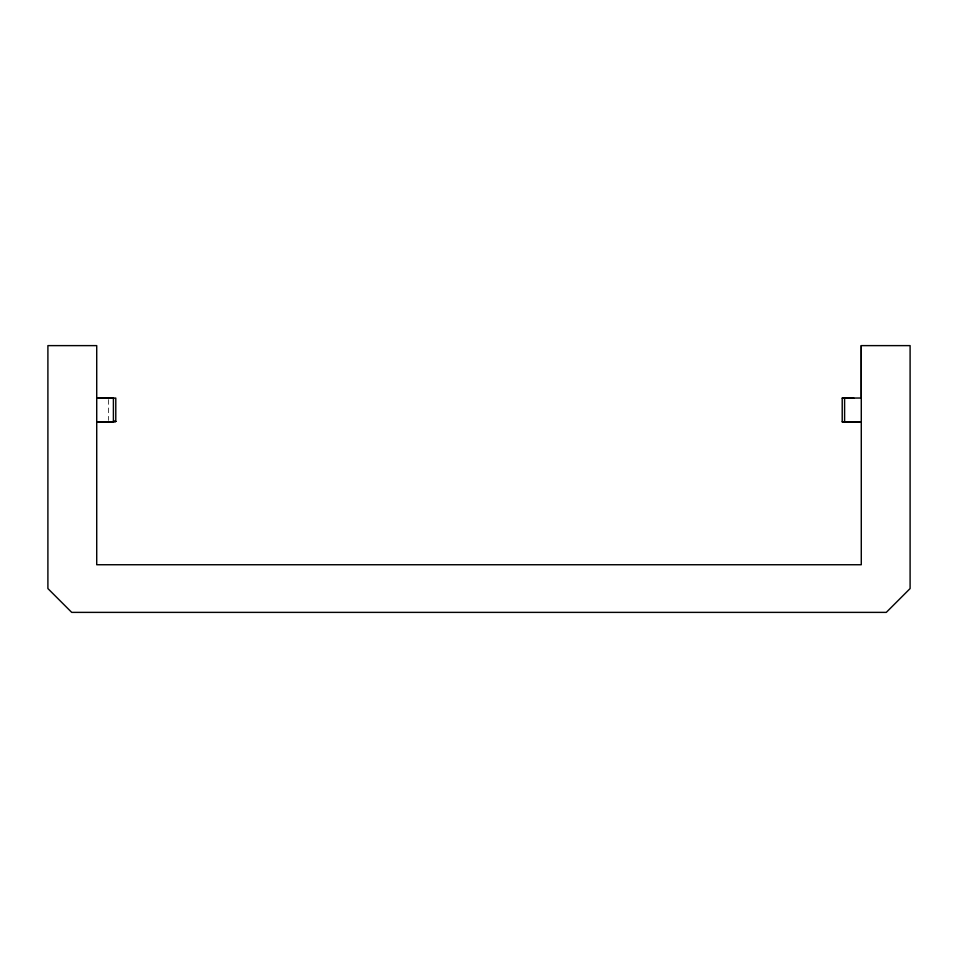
<?xml version="1.0" encoding="UTF-8"?>
<svg xmlns="http://www.w3.org/2000/svg" width="958" height="958" viewBox="0 0 958 958"><rect width="100%" height="100%" fill="white"/><g stroke="black" fill="none" stroke-linecap="round" stroke-linejoin="round"><path stroke-width="0.72" stroke-dasharray="4.79 3.59" d="M108.637 399.582L108.637 420.418"/><path stroke-width="1.44" d="M842.214 421.807L861.278 421.843L842.214 421.831L842.214 398.085L861.278 398.025L861.278 345.622L910.1 345.622L910.1 588.559L886.282 612.378L71.718 612.378L47.9 588.559L47.9 345.622L96.722 345.622L96.722 564.741L861.278 564.741L861.278 345.622M108.637 421.915L115.786 421.472L115.786 398.061L96.722 398.097L113.403 398.061L113.403 421.879L96.722 421.915L113.403 421.915M853.829 398.157L844.597 398.097L844.597 421.843L861.278 421.843M849.363 398.157L842.214 398.145M113.403 421.472L115.786 421.472L113.403 421.472"/></g></svg>
